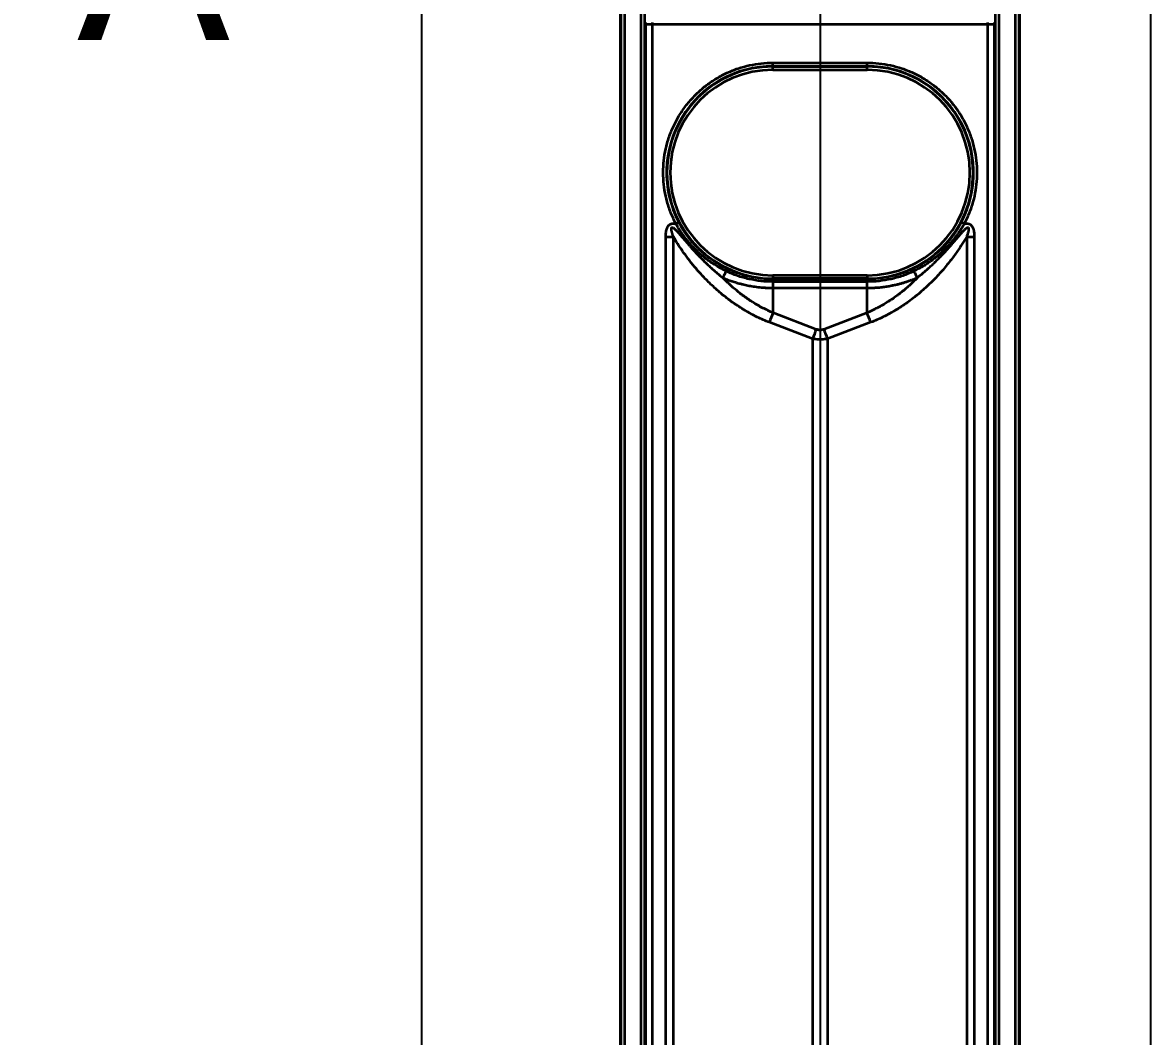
# Model space of a CAD drawing. Header units: millimetres. Extents: x 68 to 2000, y 100 to 2870.
# Drawn here: x 529.1 to 699.4, y 1823.3 to 1976.3 of the extents above; entities that cross this region are included whole.
import ezdxf

# ---------------------------------------------------------------- set-up
doc = ezdxf.new("R2010")
doc.units = ezdxf.units.MM
doc.header["$LTSCALE"] = 10
for name, color, linetype, lineweight in [('_Sichtbarkanten', 7, 'Continuous', 25), ('Bemaßung (ISO)', 7, 'Continuous', 25), ('Schnittlinie (ISO)', 7, 'Continuous', 35), ('Sichtbar schmal (ISO)', 7, 'Continuous', 35)]:
    doc.layers.add(name, color=color, linetype=linetype, lineweight=lineweight)
doc.styles.add('Bezeichnungstext (DIN)', font='verdana.ttf')
doc.styles.add('Notiztext (DIN)', font='verdana.ttf')
doc.dimstyles.new('Standard (DIN)', dxfattribs={"dimscale": 10, "dimtxt": 2.5, "dimasz": 2.5, "dimexe": 2, "dimexo": 4, "dimgap": 0.5, "dimtad": 1, "dimdec": 1, "dimrnd": 1e-08, "dimtxsty": 'Notiztext (DIN)', "dimcen": 0.09, "dimclrd": 256, "dimclre": 256, "dimclrt": 256, "dimadec": 0, "dimazin": 2, "dimtfac": 1, "dimtmove": 0, "dimatfit": 3, "dimfxl": 0, "dimtolj": 1, "dimtzin": 0, "dimlwd": -1, "dimlwe": -1, "dimarcsym": 0})

# ---------------------------------------------------------------- blocks, each defined once
blk = doc.blocks.new('2DTransSchnitt0')
at = {"layer": 'Schnittlinie (ISO)', "insert": (53.713, 197.367), "char_height": 2.5, "attachment_point": 7, "style": 'Bezeichnungstext (DIN)'}
blk.add_mtext('A', dxfattribs=at)
blk = doc.blocks.new('*D75')
at = {"layer": 'Bemaßung (ISO)', "transparency": 16777216}
for p, q in [((649.43, 1980.97), (649.43, 1440.02)), ((589.28, 1583.67), (589.28, 1440.02)), ((564.28, 1460.02), (539.28, 1460.02)), ((589.28, 1460.02), (614.28, 1460.02)), ((614.28, 1460.02), (624.43, 1460.02)), ((649.43, 1460.02), (624.43, 1460.02)), ((674.43, 1460.02), (699.43, 1460.02))]:
    blk.add_line(p, q, dxfattribs=at)
for points in [[(564.28, 1464.18), (564.28, 1455.85), (589.28, 1460.02)], [(674.43, 1464.18), (674.43, 1455.85), (649.43, 1460.02)]]:
    blk.add_solid(points, dxfattribs=at)
at = {"layer": 'Defpoints', "color": 0, "transparency": 16777216}
for p in [(649.43, 2020.97), (589.28, 1623.67), (649.43, 1460.02)]:
    blk.add_point(p, dxfattribs=at)
at = {"layer": 'Bemaßung (ISO)', "transparency": 16777216, "insert": (599.78, 1491.04), "char_height": 25, "attachment_point": 1, "style": 'Notiztext (DIN)'}
blk.add_mtext('\\A1;60', dxfattribs=at)
blk = doc.blocks.new('*D77')
at = {"layer": 'Bemaßung (ISO)', "transparency": 16777216}
for p, q in [((549.28, 2523.67), (289.28, 2523.67)), ((309.28, 2498.67), (309.28, 1648.67)), ((549.28, 1623.67), (289.28, 1623.67))]:
    blk.add_line(p, q, dxfattribs=at)
for points in [[(305.11, 2498.67), (313.45, 2498.67), (309.28, 2523.67)], [(305.11, 1648.67), (313.45, 1648.67), (309.28, 1623.67)]]:
    blk.add_solid(points, dxfattribs=at)
at = {"layer": 'Defpoints', "color": 0, "transparency": 16777216}
for p in [(589.28, 2523.67), (309.28, 1623.67), (589.28, 1623.67)]:
    blk.add_point(p, dxfattribs=at)
at = {"layer": 'Bemaßung (ISO)', "transparency": 16777216, "insert": (278.26, 2042.96), "char_height": 25, "attachment_point": 1, "rotation": 90, "style": 'Notiztext (DIN)'}
blk.add_mtext('\\A1;900', dxfattribs=at)
blk = doc.blocks.new('*D78')
at = {"layer": 'Bemaßung (ISO)', "transparency": 16777216}
for p, q in [((584.44, 2473.66), (477.2, 2473.66)), ((497.2, 1698.68), (497.2, 2448.66)), ((584.44, 1673.68), (477.2, 1673.68))]:
    blk.add_line(p, q, dxfattribs=at)
for points in [[(493.04, 2448.66), (501.37, 2448.66), (497.2, 2473.66)], [(493.04, 1698.68), (501.37, 1698.68), (497.2, 1673.68)]]:
    blk.add_solid(points, dxfattribs=at)
at = {"layer": 'Defpoints', "color": 0, "transparency": 16777216}
for p in [(497.2, 2473.66), (624.44, 2473.66), (624.44, 1673.68)]:
    blk.add_point(p, dxfattribs=at)
at = {"layer": 'Bemaßung (ISO)', "transparency": 16777216, "insert": (466.06, 2043.04), "char_height": 25, "attachment_point": 1, "rotation": 90, "style": 'Notiztext (DIN)'}
blk.add_mtext('\\A1;800', dxfattribs=at)

msp = doc.modelspace()

# ---------------------------------------------------------------- linework, layer by layer
at = {"layer": '_Sichtbarkanten'}
for p, q in [((589.28, 2523.67), (589.28, 1623.67)), ((699.28, 2523.67), (699.28, 1623.67)), ((619.28, 1676.67), (619.28, 2470.67)), ((679.58, 2470.67), (679.58, 1676.67))]:
    msp.add_line(p, q, dxfattribs=at)
at = {"layer": 'Sichtbar schmal (ISO)'}
for p, q in [((619.42, 1675.66), (619.42, 2471.68)), ((619.92, 2471.68), (619.92, 1675.66)), ((622.44, 1675.68), (622.44, 2471.66)), ((622.94, 2471.66), (622.94, 1675.68)), ((675.92, 1675.68), (675.92, 2471.66)), ((676.42, 2471.66), (676.42, 1675.68)), ((678.94, 1675.66), (678.94, 2471.68)), ((679.44, 2471.68), (679.44, 1675.66)), ((623.13, 1675.87), (623.15, 1976.05)), ((624.13, 1675.86), (624.15, 1976.05)), ((624.15, 1976.05), (624.15, 1976.31)), ((624.15, 1976.05), (674.71, 1976.05)), ((674.71, 1976.31), (674.71, 1976.05)), ((674.71, 1976.05), (674.73, 1675.86)), ((675.71, 1976.05), (675.73, 1675.87)), ((642.33, 1970.24), (656.53, 1970.24)), ((642.33, 1969.73), (642.33, 1970.24)), ((642.33, 1969.73), (656.53, 1969.73)), ((642.33, 1969.73), (642.33, 1969.68)), ((642.33, 1969.68), (656.53, 1969.68)), ((642.33, 1969.18), (642.33, 1969.68)), ((642.33, 1969.18), (656.53, 1969.18)), ((656.53, 1969.73), (656.53, 1970.24)), ((656.53, 1969.73), (656.53, 1969.68)), ((656.53, 1969.18), (656.53, 1969.68)), ((626.16, 1728.35), (626.16, 1943.99)), ((627.3, 1728.35), (627.3, 1943.99)), ((671.56, 1943.99), (671.56, 1728.35)), ((672.7, 1943.99), (672.7, 1728.35)), ((656.53, 1938.16), (642.33, 1938.16)), ((642.33, 1938.16), (642.33, 1937.66)), ((656.53, 1937.66), (642.33, 1937.66)), ((642.33, 1937.6), (642.33, 1937.66)), ((656.53, 1937.6), (642.33, 1937.6)), ((656.52, 1937.2), (642.34, 1937.2)), ((642.34, 1936.26), (642.34, 1937.2)), ((656.52, 1936.26), (656.52, 1937.2)), ((656.53, 1938.16), (656.53, 1937.66)), ((656.53, 1937.6), (656.53, 1937.66)), ((642.34, 1936.26), (656.52, 1936.26)), ((642.34, 1932.5), (642.34, 1936.26)), ((656.52, 1932.5), (656.52, 1936.26)), ((648.86, 1930.01), (642.34, 1932.5)), ((656.52, 1932.5), (650, 1930.01)), ((648.29, 1928.58), (641.77, 1931.07)), ((657.09, 1931.07), (650.57, 1928.58)), ((648.29, 1928.58), (648.29, 1743.77)), ((650.57, 1928.58), (650.57, 1743.77))]:
    msp.add_line(p, q, dxfattribs=at)
for centre, radius, start, end in [((642.33, 1953.67), 16.01, 90, 270), ((642.33, 1953.67), 15.51, 90, 270), ((656.53, 1953.67), 16.01, 270, 90), ((656.53, 1953.67), 15.51, 270, 90)]:
    msp.add_arc(centre, radius, start, end, dxfattribs=at)
for centre, major_axis, ratio, start_param, end_param in [((622.2, 1976.32), (0, 51.66), 0.018403, 4.707142, 4.712108), ((624.15, 1976.05), (-1, 0), 0.005236, 0.017454, 1.570801), ((674.71, 1976.05), (1, 0), 0.005236, 4.712384, 6.265732), ((676.66, 1976.32), (0, 51.65), 0.018399, 1.571077, 1.576044), ((642.33, 1953.67), (9.13, 13.22), 0.999999, 0.604455, 2.662176), ((656.53, 1953.67), (8.14, -13.85), 0.999999, 0.552354, 2.610076), ((627.69, 1945.92), (0.442, 0.234), 0.004624, 0.017453, 1.568342), ((671.17, 1945.92), (-0.442, 0.234), 0.004624, 4.714842, 6.265732), ((626.16, 1944.04), (-10, 0), 0.005236, 1.570796, 1.685163), ((672.7, 1944.04), (10, 0), 0.005236, 4.598023, 4.71239), ((636.28, 1940.68), (4.74, 8.81), 0.002481, 4.379438, 4.496654), ((635.24, 1938.69), (0.214, 0.452), 0.008853, 4.927959, 6.265731), ((663.62, 1938.69), (-0.214, 0.452), 0.008853, 0.017454, 1.355226), ((662.58, 1940.68), (-4.74, 8.81), 0.002481, 1.786532, 1.903744), ((642.33, 1937.1), (-0.005, 0.5), 0.011362, 4.911957, 6.265594), ((642.34, 1931.04), (1.79, 4.67), 0.108522, 1.294198, 1.606695), ((656.52, 1931.04), (-1.79, 4.67), 0.108522, 4.67649, 4.988987), ((648.86, 1928.55), (1.79, 4.67), 0.108522, 1.294198, 1.606695), ((650, 1928.55), (-1.79, 4.67), 0.108522, 4.67649, 4.988987)]:
    msp.add_ellipse(centre, major_axis=major_axis, ratio=ratio, start_param=start_param, end_param=end_param, dxfattribs=at)
for points, knots in [([(627.69, 1945.92), (627.41, 1946.45), (626.91, 1947.54), (626.33, 1949.24), (625.95, 1951), (625.75, 1952.78), (625.76, 1954.58), (625.95, 1956.37), (626.34, 1958.12), (626.92, 1959.83), (627.67, 1961.46), (628.6, 1963), (629.69, 1964.43), (630.93, 1965.73), (632.3, 1966.9), (633.79, 1967.9), (635.37, 1968.74), (637.05, 1969.41), (638.79, 1969.89), (640.56, 1970.17), (641.74, 1970.24), (642.33, 1970.24)], [0, 0, 0, 0, 0.0526316, 0.1052632, 0.1578947, 0.2105263, 0.2631579, 0.3157895, 0.3684211, 0.4210526, 0.4736842, 0.5263158, 0.5789474, 0.6315789, 0.6842105, 0.7368421, 0.7894737, 0.8421053, 0.8947368, 0.9473684, 1, 1, 1, 1]), ([(656.53, 1970.24), (657.12, 1970.24), (658.3, 1970.17), (660.07, 1969.89), (661.81, 1969.41), (663.49, 1968.74), (665.07, 1967.9), (666.56, 1966.9), (667.93, 1965.73), (669.17, 1964.43), (670.26, 1963), (671.19, 1961.46), (671.94, 1959.83), (672.52, 1958.12), (672.91, 1956.37), (673.1, 1954.58), (673.1, 1952.78), (672.91, 1951), (672.53, 1949.24), (671.95, 1947.54), (671.45, 1946.45), (671.17, 1945.92)], [0, 0, 0, 0, 0.0526316, 0.1052632, 0.1578947, 0.2105263, 0.2631579, 0.3157895, 0.3684211, 0.4210526, 0.4736842, 0.5263158, 0.5789474, 0.6315789, 0.6842105, 0.7368421, 0.7894737, 0.8421053, 0.8947368, 0.9473684, 1, 1, 1, 1]), ([(626.16, 1943.99), (626.16, 1944.07), (626.16, 1944.22), (626.17, 1944.42), (626.19, 1944.62), (626.22, 1944.8), (626.25, 1944.97), (626.29, 1945.12), (626.34, 1945.27), (626.4, 1945.4), (626.46, 1945.52), (626.53, 1945.62), (626.61, 1945.72), (626.69, 1945.79), (626.78, 1945.85), (626.87, 1945.9), (626.97, 1945.94), (627.09, 1945.97), (627.23, 1945.98), (627.37, 1945.98), (627.53, 1945.96), (627.63, 1945.93), (627.69, 1945.92)], [0, 0, 0, 0, 0.05, 0.1, 0.15, 0.2, 0.25, 0.3, 0.35, 0.4, 0.45, 0.5, 0.55, 0.6, 0.65, 0.7, 0.75, 0.8, 0.85, 0.9, 0.95, 0.9999999, 0.9999999, 0.9999999, 0.9999999]), ([(627.3, 1943.99), (627.27, 1944.06), (627.25, 1944.12), (627.23, 1944.19), (627.21, 1944.25), (627.19, 1944.31), (627.17, 1944.37), (627.16, 1944.42), (627.14, 1944.48), (627.13, 1944.53), (627.11, 1944.59), (627.1, 1944.64), (627.09, 1944.68), (627.07, 1944.73), (627.06, 1944.78), (627.05, 1944.82), (627.04, 1944.86), (627.04, 1944.91), (627.03, 1944.94), (627.03, 1944.97), (627.02, 1945), (627.02, 1945.03), (627.02, 1945.04), (627.02, 1945.05), (627.02, 1945.05), (627.01, 1945.09), (627.01, 1945.12), (627.01, 1945.15), (627.01, 1945.18), (627.01, 1945.21), (627.01, 1945.23), (627.01, 1945.26), (627.02, 1945.28), (627.02, 1945.3), (627.03, 1945.32), (627.03, 1945.33), (627.04, 1945.34), (627.05, 1945.36), (627.05, 1945.37), (627.06, 1945.38), (627.07, 1945.38), (627.08, 1945.39), (627.09, 1945.4), (627.11, 1945.4), (627.12, 1945.4), (627.14, 1945.4), (627.15, 1945.4), (627.17, 1945.4), (627.19, 1945.39), (627.21, 1945.38), (627.24, 1945.37), (627.26, 1945.36), (627.28, 1945.34), (627.31, 1945.33), (627.34, 1945.31), (627.36, 1945.29), (627.39, 1945.27), (627.42, 1945.25), (627.42, 1945.24), (627.42, 1945.24), (627.43, 1945.24), (627.46, 1945.21), (627.49, 1945.18), (627.53, 1945.15), (627.56, 1945.11), (627.6, 1945.08), (627.64, 1945.04), (627.67, 1945.01), (627.71, 1944.97), (627.75, 1944.92), (627.79, 1944.88), (627.83, 1944.84), (627.88, 1944.79), (627.92, 1944.74), (627.96, 1944.69), (628.01, 1944.64), (628.06, 1944.59), (628.11, 1944.53), (628.16, 1944.48), (628.21, 1944.42), (628.26, 1944.36), (628.32, 1944.29), (628.35, 1944.25), (628.39, 1944.2), (628.44, 1944.15), (628.45, 1944.13), (628.47, 1944.11), (628.49, 1944.09), (628.55, 1944.02), (628.61, 1943.95), (628.68, 1943.87), (628.74, 1943.79), (628.81, 1943.71), (628.88, 1943.63), (628.96, 1943.54), (629.03, 1943.45), (629.11, 1943.36), (629.19, 1943.27), (629.27, 1943.17), (629.36, 1943.07), (629.38, 1943.05), (629.39, 1943.04), (629.41, 1943.02), (629.48, 1942.93), (629.56, 1942.84), (629.64, 1942.75), (629.73, 1942.64), (629.84, 1942.53), (629.94, 1942.4), (630.05, 1942.28), (630.16, 1942.16), (630.28, 1942.03), (630.34, 1941.97), (630.4, 1941.9), (630.46, 1941.84), (630.52, 1941.77), (630.58, 1941.7), (630.65, 1941.63), (630.78, 1941.49), (630.91, 1941.34), (631.05, 1941.19), (631.2, 1941.04), (631.35, 1940.89), (631.5, 1940.73), (631.55, 1940.68), (631.6, 1940.63), (631.65, 1940.58), (631.77, 1940.46), (631.89, 1940.34), (632.01, 1940.22), (632.19, 1940.05), (632.37, 1939.87), (632.57, 1939.68), (632.73, 1939.54), (632.89, 1939.39), (633.05, 1939.24), (633.11, 1939.19), (633.16, 1939.14), (633.21, 1939.09), (633.44, 1938.89), (633.68, 1938.68), (633.93, 1938.47), (634.17, 1938.26), (634.43, 1938.05), (634.7, 1937.84), (634.72, 1937.82), (634.74, 1937.81), (634.76, 1937.79)], [0.0000002, 0.0000002, 0.0000002, 0.0000002, 0.0243902, 0.0243902, 0.0243902, 0.0487805, 0.0487805, 0.0487805, 0.0731707, 0.0731707, 0.0731707, 0.097561, 0.097561, 0.097561, 0.1219512, 0.1219512, 0.1219512, 0.1463415, 0.1463415, 0.1463415, 0.1642002, 0.1642002, 0.1642002, 0.1707317, 0.1707317, 0.1707317, 0.195122, 0.195122, 0.195122, 0.2195122, 0.2195122, 0.2195122, 0.2439024, 0.2439024, 0.2439024, 0.2682927, 0.2682927, 0.2682927, 0.2926829, 0.2926829, 0.2926829, 0.3170732, 0.3170732, 0.3170732, 0.3414634, 0.3414634, 0.3414634, 0.3658537, 0.3658537, 0.3658537, 0.3902439, 0.3902439, 0.3902439, 0.4146341, 0.4146341, 0.4146341, 0.4356417, 0.4356417, 0.4356417, 0.4390244, 0.4390244, 0.4390244, 0.4634146, 0.4634146, 0.4634146, 0.4878049, 0.4878049, 0.4878049, 0.5121951, 0.5121951, 0.5121951, 0.5365854, 0.5365854, 0.5365854, 0.5609756, 0.5609756, 0.5609756, 0.5853659, 0.5853659, 0.5853659, 0.6097561, 0.6097561, 0.6097561, 0.6270384, 0.6270384, 0.6270384, 0.6341463, 0.6341463, 0.6341463, 0.6585366, 0.6585366, 0.6585366, 0.6829268, 0.6829268, 0.6829268, 0.7073171, 0.7073171, 0.7073171, 0.7317073, 0.7317073, 0.7317073, 0.7358141, 0.7358141, 0.7358141, 0.7560976, 0.7560976, 0.7560976, 0.7804878, 0.7804878, 0.7804878, 0.804878, 0.804878, 0.804878, 0.8168316, 0.8168316, 0.8168316, 0.8292683, 0.8292683, 0.8292683, 0.8536585, 0.8536585, 0.8536585, 0.8780488, 0.8780488, 0.8780488, 0.8856161, 0.8856161, 0.8856161, 0.902439, 0.902439, 0.902439, 0.9268293, 0.9268293, 0.9268293, 0.9454682, 0.9454682, 0.9454682, 0.9512195, 0.9512195, 0.9512195, 0.9756098, 0.9756098, 0.9756098, 0.9984359, 0.9984359, 0.9984359, 0.9999998, 0.9999998, 0.9999998, 0.9999998]), ([(635.29, 1938.79), (635.26, 1938.8), (635.23, 1938.81), (635.21, 1938.83), (634.88, 1938.98), (634.58, 1939.14), (634.29, 1939.3), (634.24, 1939.33), (634.19, 1939.36), (634.14, 1939.39), (633.91, 1939.52), (633.7, 1939.65), (633.49, 1939.78), (633.38, 1939.85), (633.27, 1939.92), (633.16, 1939.99), (633.03, 1940.08), (632.91, 1940.17), (632.79, 1940.25), (632.63, 1940.37), (632.47, 1940.48), (632.32, 1940.59), (632.27, 1940.63), (632.22, 1940.67), (632.17, 1940.71), (631.98, 1940.86), (631.8, 1941.01), (631.63, 1941.15), (631.62, 1941.16), (631.61, 1941.16), (631.6, 1941.17), (631.44, 1941.31), (631.29, 1941.44), (631.15, 1941.57), (631.09, 1941.62), (631.04, 1941.67), (630.98, 1941.72), (630.89, 1941.81), (630.81, 1941.89), (630.72, 1941.97), (630.63, 1942.07), (630.54, 1942.16), (630.45, 1942.25), (630.41, 1942.28), (630.38, 1942.32), (630.34, 1942.36), (630.22, 1942.48), (630.11, 1942.6), (630, 1942.72), (629.99, 1942.73), (629.99, 1942.74), (629.98, 1942.74), (629.88, 1942.85), (629.78, 1942.96), (629.69, 1943.07), (629.65, 1943.11), (629.61, 1943.16), (629.57, 1943.21), (629.52, 1943.27), (629.47, 1943.33), (629.42, 1943.39), (629.35, 1943.48), (629.28, 1943.56), (629.22, 1943.65), (629.2, 1943.66), (629.19, 1943.68), (629.18, 1943.69), (629.11, 1943.79), (629.03, 1943.88), (628.96, 1943.97), (628.94, 1944), (628.92, 1944.03), (628.9, 1944.05), (628.86, 1944.12), (628.81, 1944.18), (628.77, 1944.24), (628.72, 1944.3), (628.67, 1944.37), (628.63, 1944.43), (628.62, 1944.45), (628.61, 1944.47), (628.59, 1944.48), (628.54, 1944.56), (628.49, 1944.64), (628.43, 1944.72), (628.42, 1944.74), (628.4, 1944.76), (628.39, 1944.79), (628.35, 1944.84), (628.32, 1944.89), (628.29, 1944.94), (628.25, 1945), (628.21, 1945.05), (628.17, 1945.11), (628.17, 1945.12), (628.16, 1945.13), (628.15, 1945.14), (628.11, 1945.21), (628.07, 1945.28), (628.03, 1945.35), (628.01, 1945.37), (628, 1945.39), (627.99, 1945.41), (627.96, 1945.46), (627.93, 1945.51), (627.9, 1945.55), (627.88, 1945.59), (627.85, 1945.64), (627.83, 1945.68), (627.81, 1945.71), (627.79, 1945.73), (627.78, 1945.76), (627.75, 1945.82), (627.72, 1945.87), (627.69, 1945.92)], [0, 0, 0, 0, 0.004276, 0.004276, 0.004276, 0.053726, 0.053726, 0.053726, 0.0625, 0.0625, 0.0625, 0.102903, 0.102903, 0.102903, 0.125, 0.125, 0.125, 0.151758, 0.151758, 0.151758, 0.1875, 0.1875, 0.1875, 0.200059, 0.200059, 0.200059, 0.247803, 0.247803, 0.247803, 0.25, 0.25, 0.25, 0.295013, 0.295013, 0.295013, 0.3125, 0.3125, 0.3125, 0.34185, 0.34185, 0.34185, 0.375, 0.375, 0.375, 0.388506, 0.388506, 0.388506, 0.434882, 0.434882, 0.434882, 0.4375, 0.4375, 0.4375, 0.480621, 0.480621, 0.480621, 0.5, 0.5, 0.5, 0.525458, 0.525458, 0.525458, 0.5625, 0.5625, 0.5625, 0.569334, 0.569334, 0.569334, 0.612298, 0.612298, 0.612298, 0.625, 0.625, 0.625, 0.654475, 0.654475, 0.654475, 0.6875, 0.6875, 0.6875, 0.696015, 0.696015, 0.696015, 0.737088, 0.737088, 0.737088, 0.75, 0.75, 0.75, 0.778003, 0.778003, 0.778003, 0.8125, 0.8125, 0.8125, 0.819295, 0.819295, 0.819295, 0.861856, 0.861856, 0.861856, 0.875, 0.875, 0.875, 0.907293, 0.907293, 0.907293, 0.9375, 0.9375, 0.9375, 0.958242, 0.958242, 0.958242, 1, 1, 1, 1]), ([(635.45, 1939.14), (635.08, 1939.32), (634.74, 1939.5), (634.42, 1939.68), (634.39, 1939.7), (634.36, 1939.71), (634.34, 1939.73), (634.05, 1939.89), (633.78, 1940.06), (633.53, 1940.22), (633.48, 1940.26), (633.43, 1940.29), (633.38, 1940.32), (633.16, 1940.47), (632.95, 1940.62), (632.75, 1940.76), (632.69, 1940.81), (632.63, 1940.85), (632.57, 1940.9), (632.4, 1941.03), (632.24, 1941.16), (632.08, 1941.29), (632.01, 1941.35), (631.94, 1941.41), (631.87, 1941.46), (631.74, 1941.58), (631.62, 1941.69), (631.5, 1941.8), (631.42, 1941.87), (631.35, 1941.94), (631.28, 1942.01), (631.17, 1942.1), (631.08, 1942.2), (630.98, 1942.29), (630.91, 1942.37), (630.83, 1942.44), (630.76, 1942.52), (630.68, 1942.6), (630.61, 1942.68), (630.54, 1942.75), (630.46, 1942.84), (630.38, 1942.92), (630.31, 1943.01), (630.25, 1943.07), (630.2, 1943.13), (630.14, 1943.19), (630.07, 1943.29), (629.99, 1943.38), (629.92, 1943.46), (629.88, 1943.51), (629.84, 1943.56), (629.8, 1943.61), (629.72, 1943.71), (629.65, 1943.8), (629.58, 1943.89), (629.55, 1943.93), (629.52, 1943.97), (629.49, 1944), (629.42, 1944.1), (629.35, 1944.2), (629.28, 1944.3), (629.26, 1944.32), (629.24, 1944.35), (629.23, 1944.37), (629.15, 1944.47), (629.08, 1944.57), (629.02, 1944.67), (629.01, 1944.69), (629, 1944.7), (628.99, 1944.72), (628.92, 1944.82), (628.85, 1944.92), (628.79, 1945.02), (628.79, 1945.03), (628.78, 1945.03), (628.78, 1945.04), (628.71, 1945.14), (628.65, 1945.24), (628.59, 1945.34), (628.53, 1945.43), (628.48, 1945.53), (628.43, 1945.62), (628.42, 1945.63), (628.42, 1945.63), (628.41, 1945.64), (628.36, 1945.73), (628.31, 1945.81), (628.27, 1945.89), (628.27, 1945.9), (628.26, 1945.9), (628.26, 1945.91), (628.21, 1945.99), (628.17, 1946.07), (628.13, 1946.15)], [0, 0, 0, 0, 0.057565, 0.057565, 0.057565, 0.0625, 0.0625, 0.0625, 0.1151, 0.1151, 0.1151, 0.125, 0.125, 0.125, 0.172778, 0.172778, 0.172778, 0.1875, 0.1875, 0.1875, 0.230568, 0.230568, 0.230568, 0.25, 0.25, 0.25, 0.288462, 0.288462, 0.288462, 0.3125, 0.3125, 0.3125, 0.346447, 0.346447, 0.346447, 0.375, 0.375, 0.375, 0.404515, 0.404515, 0.404515, 0.4375, 0.4375, 0.4375, 0.462655, 0.462655, 0.462655, 0.5, 0.5, 0.5, 0.520857, 0.520857, 0.520857, 0.5625, 0.5625, 0.5625, 0.579112, 0.579112, 0.579112, 0.625, 0.625, 0.625, 0.637378, 0.637378, 0.637378, 0.6875, 0.6875, 0.6875, 0.695572, 0.695572, 0.695572, 0.75, 0.75, 0.75, 0.753763, 0.753763, 0.753763, 0.811375, 0.811375, 0.811375, 0.870743, 0.870743, 0.870743, 0.875, 0.875, 0.875, 0.934194, 0.934194, 0.934194, 0.9375, 0.9375, 0.9375, 1, 1, 1, 1]), ([(670.73, 1946.15), (670.69, 1946.07), (670.64, 1945.99), (670.6, 1945.91), (670.59, 1945.9), (670.59, 1945.9), (670.59, 1945.89), (670.54, 1945.81), (670.49, 1945.72), (670.44, 1945.64), (670.44, 1945.62), (670.43, 1945.61), (670.42, 1945.6), (670.37, 1945.52), (670.32, 1945.43), (670.27, 1945.34), (670.26, 1945.32), (670.24, 1945.3), (670.23, 1945.28), (670.18, 1945.19), (670.12, 1945.11), (670.07, 1945.02), (670.05, 1944.99), (670.03, 1944.96), (670.01, 1944.93), (669.96, 1944.84), (669.9, 1944.76), (669.84, 1944.67), (669.81, 1944.63), (669.79, 1944.59), (669.76, 1944.55), (669.7, 1944.47), (669.64, 1944.38), (669.58, 1944.29), (669.54, 1944.24), (669.5, 1944.19), (669.47, 1944.14), (669.41, 1944.06), (669.35, 1943.98), (669.28, 1943.89), (669.23, 1943.83), (669.18, 1943.77), (669.13, 1943.7), (669.07, 1943.62), (669.01, 1943.54), (668.94, 1943.47), (668.88, 1943.39), (668.81, 1943.31), (668.74, 1943.23), (668.68, 1943.16), (668.62, 1943.08), (668.55, 1943.01), (668.47, 1942.91), (668.38, 1942.82), (668.29, 1942.72), (668.23, 1942.66), (668.17, 1942.59), (668.1, 1942.52), (668, 1942.41), (667.89, 1942.3), (667.77, 1942.18), (667.71, 1942.13), (667.65, 1942.07), (667.59, 1942.01), (667.45, 1941.88), (667.31, 1941.75), (667.15, 1941.61), (667.1, 1941.56), (667.04, 1941.52), (666.99, 1941.47), (666.81, 1941.32), (666.63, 1941.17), (666.43, 1941.01), (666.38, 1940.98), (666.34, 1940.94), (666.29, 1940.9), (666.07, 1940.73), (665.83, 1940.56), (665.58, 1940.39), (665.54, 1940.37), (665.51, 1940.34), (665.48, 1940.32), (665.2, 1940.13), (664.9, 1939.95), (664.58, 1939.76), (664.56, 1939.75), (664.54, 1939.74), (664.52, 1939.73), (664.18, 1939.53), (663.81, 1939.33), (663.4, 1939.14)], [0, 0, 0, 0, 0.0625, 0.0625, 0.0625, 0.066189, 0.066189, 0.066189, 0.125, 0.125, 0.125, 0.133162, 0.133162, 0.133162, 0.1875, 0.1875, 0.1875, 0.199949, 0.199949, 0.199949, 0.25, 0.25, 0.25, 0.266575, 0.266575, 0.266575, 0.3125, 0.3125, 0.3125, 0.333123, 0.333123, 0.333123, 0.375, 0.375, 0.375, 0.39966, 0.39966, 0.39966, 0.4375, 0.4375, 0.4375, 0.466253, 0.466253, 0.466253, 0.5, 0.5, 0.5, 0.532921, 0.532921, 0.532921, 0.5625, 0.5625, 0.5625, 0.599677, 0.599677, 0.599677, 0.625, 0.625, 0.625, 0.666537, 0.666537, 0.666537, 0.6875, 0.6875, 0.6875, 0.733514, 0.733514, 0.733514, 0.75, 0.75, 0.75, 0.800635, 0.800635, 0.800635, 0.8125, 0.8125, 0.8125, 0.867708, 0.867708, 0.867708, 0.875, 0.875, 0.875, 0.934336, 0.934336, 0.934336, 0.9375, 0.9375, 0.9375, 1, 1, 1, 1]), ([(671.17, 1945.92), (671.14, 1945.87), (671.11, 1945.81), (671.08, 1945.76), (671.06, 1945.73), (671.05, 1945.7), (671.03, 1945.68), (671.01, 1945.64), (670.99, 1945.61), (670.97, 1945.57), (670.94, 1945.52), (670.9, 1945.46), (670.87, 1945.41), (670.87, 1945.4), (670.86, 1945.4), (670.86, 1945.39), (670.83, 1945.34), (670.79, 1945.28), (670.75, 1945.21), (670.73, 1945.18), (670.71, 1945.14), (670.68, 1945.11), (670.67, 1945.08), (670.65, 1945.06), (670.63, 1945.03), (670.59, 1944.97), (670.55, 1944.9), (670.51, 1944.84), (670.49, 1944.82), (670.48, 1944.8), (670.47, 1944.78), (670.44, 1944.74), (670.41, 1944.69), (670.37, 1944.64), (670.33, 1944.57), (670.28, 1944.5), (670.23, 1944.43), (670.18, 1944.36), (670.12, 1944.28), (670.06, 1944.2), (670.03, 1944.15), (669.99, 1944.1), (669.95, 1944.05), (669.93, 1944.02), (669.91, 1943.99), (669.89, 1943.96), (669.82, 1943.88), (669.76, 1943.79), (669.69, 1943.7), (669.67, 1943.68), (669.66, 1943.67), (669.64, 1943.65), (669.59, 1943.57), (669.53, 1943.5), (669.47, 1943.43), (669.41, 1943.36), (669.35, 1943.28), (669.29, 1943.21), (669.27, 1943.18), (669.24, 1943.16), (669.22, 1943.13), (669.13, 1943.03), (669.04, 1942.92), (668.94, 1942.81), (668.92, 1942.79), (668.9, 1942.77), (668.88, 1942.74), (668.8, 1942.65), (668.71, 1942.56), (668.63, 1942.47), (668.56, 1942.4), (668.49, 1942.32), (668.41, 1942.25), (668.37, 1942.2), (668.32, 1942.15), (668.27, 1942.1), (668.14, 1941.98), (668.01, 1941.85), (667.88, 1941.73), (667.87, 1941.72), (667.86, 1941.71), (667.85, 1941.7), (667.7, 1941.56), (667.54, 1941.41), (667.37, 1941.27), (667.33, 1941.23), (667.29, 1941.2), (667.26, 1941.17), (667.12, 1941.05), (666.97, 1940.93), (666.81, 1940.81), (666.72, 1940.74), (666.63, 1940.67), (666.54, 1940.59), (666.43, 1940.51), (666.32, 1940.43), (666.21, 1940.35), (666.05, 1940.24), (665.88, 1940.12), (665.7, 1940), (665.66, 1939.97), (665.62, 1939.95), (665.58, 1939.92), (665.38, 1939.78), (665.16, 1939.65), (664.93, 1939.51), (664.86, 1939.47), (664.79, 1939.43), (664.72, 1939.39), (664.56, 1939.3), (664.4, 1939.21), (664.24, 1939.12), (664.02, 1939.01), (663.8, 1938.9), (663.57, 1938.79)], [0, 0, 0, 0, 0.0416341, 0.0416341, 0.0416341, 0.0625, 0.0625, 0.0625, 0.0866207, 0.0866207, 0.0866207, 0.125, 0.125, 0.125, 0.1276593, 0.1276593, 0.1276593, 0.1662083, 0.1662083, 0.1662083, 0.1875, 0.1875, 0.1875, 0.2033565, 0.2033565, 0.2033565, 0.2399222, 0.2399222, 0.2399222, 0.25, 0.25, 0.25, 0.2764862, 0.2764862, 0.2764862, 0.3125, 0.3125, 0.3125, 0.3510776, 0.3510776, 0.3510776, 0.375, 0.375, 0.375, 0.3895387, 0.3895387, 0.3895387, 0.4289244, 0.4289244, 0.4289244, 0.4375, 0.4375, 0.4375, 0.4693245, 0.4693245, 0.4693245, 0.5, 0.5, 0.5, 0.5108569, 0.5108569, 0.5108569, 0.553618, 0.553618, 0.553618, 0.5625, 0.5625, 0.5625, 0.597656, 0.597656, 0.597656, 0.625, 0.625, 0.625, 0.6431249, 0.6431249, 0.6431249, 0.6875, 0.6875, 0.6875, 0.6904332, 0.6904332, 0.6904332, 0.7396953, 0.7396953, 0.7396953, 0.75, 0.75, 0.75, 0.7896329, 0.7896329, 0.7896329, 0.8125, 0.8125, 0.8125, 0.837854, 0.837854, 0.837854, 0.875, 0.875, 0.875, 0.8829222, 0.8829222, 0.8829222, 0.9250289, 0.9250289, 0.9250289, 0.9375, 0.9375, 0.9375, 0.9648926, 0.9648926, 0.9648926, 0.9999999, 0.9999999, 0.9999999, 0.9999999]), ([(664.1, 1937.79), (664.31, 1937.96), (664.51, 1938.12), (664.71, 1938.29), (664.73, 1938.3), (664.75, 1938.32), (664.77, 1938.33), (664.96, 1938.5), (665.15, 1938.66), (665.34, 1938.82), (665.35, 1938.84), (665.37, 1938.85), (665.39, 1938.87), (665.57, 1939.03), (665.75, 1939.19), (665.93, 1939.35), (665.95, 1939.37), (665.97, 1939.38), (665.98, 1939.4), (666.16, 1939.56), (666.34, 1939.73), (666.51, 1939.89), (666.52, 1939.91), (666.54, 1939.92), (666.55, 1939.94), (666.73, 1940.1), (666.9, 1940.27), (667.06, 1940.43), (667.08, 1940.45), (667.09, 1940.46), (667.1, 1940.47), (667.27, 1940.64), (667.43, 1940.8), (667.58, 1940.95), (667.59, 1940.97), (667.6, 1940.98), (667.61, 1940.99), (667.76, 1941.15), (667.9, 1941.29), (668.03, 1941.43), (668.04, 1941.45), (668.05, 1941.46), (668.06, 1941.47), (668.19, 1941.61), (668.32, 1941.74), (668.43, 1941.86), (668.44, 1941.87), (668.45, 1941.88), (668.46, 1941.89), (668.57, 1942.02), (668.68, 1942.14), (668.78, 1942.25), (668.79, 1942.26), (668.79, 1942.27), (668.8, 1942.28), (668.9, 1942.39), (669, 1942.5), (669.09, 1942.6), (669.1, 1942.61), (669.1, 1942.62), (669.11, 1942.62), (669.2, 1942.73), (669.29, 1942.82), (669.37, 1942.92), (669.37, 1942.93), (669.38, 1942.93), (669.38, 1942.94), (669.47, 1943.03), (669.54, 1943.12), (669.62, 1943.21), (669.62, 1943.21), (669.63, 1943.22), (669.63, 1943.23), (669.71, 1943.31), (669.78, 1943.39), (669.84, 1943.47), (669.85, 1943.48), (669.85, 1943.48), (669.86, 1943.49), (669.92, 1943.57), (669.99, 1943.64), (670.05, 1943.71), (670.05, 1943.72), (670.06, 1943.72), (670.06, 1943.73), (670.12, 1943.8), (670.18, 1943.87), (670.23, 1943.93), (670.24, 1943.94), (670.24, 1943.94), (670.24, 1943.94), (670.3, 1944.01), (670.35, 1944.07), (670.41, 1944.13), (670.41, 1944.14), (670.41, 1944.14), (670.41, 1944.14), (670.47, 1944.2), (670.51, 1944.26), (670.56, 1944.31), (670.56, 1944.32), (670.57, 1944.32), (670.57, 1944.32), (670.62, 1944.38), (670.66, 1944.43), (670.7, 1944.48), (670.71, 1944.48), (670.71, 1944.48), (670.71, 1944.49), (670.76, 1944.54), (670.8, 1944.58), (670.84, 1944.63), (670.88, 1944.68), (670.92, 1944.72), (670.96, 1944.77), (671, 1944.81), (671.04, 1944.85), (671.08, 1944.89), (671.11, 1944.93), (671.15, 1944.97), (671.18, 1945), (671.22, 1945.04), (671.25, 1945.07), (671.28, 1945.1), (671.32, 1945.13), (671.35, 1945.16), (671.38, 1945.19), (671.41, 1945.22), (671.44, 1945.24), (671.46, 1945.26), (671.49, 1945.28), (671.52, 1945.3), (671.54, 1945.32), (671.56, 1945.34), (671.59, 1945.35), (671.61, 1945.36), (671.63, 1945.37), (671.65, 1945.38), (671.67, 1945.39), (671.69, 1945.39), (671.7, 1945.4), (671.72, 1945.4), (671.73, 1945.4), (671.75, 1945.4), (671.76, 1945.4), (671.77, 1945.39), (671.78, 1945.39), (671.79, 1945.38), (671.8, 1945.37), (671.81, 1945.36), (671.82, 1945.35), (671.83, 1945.34), (671.83, 1945.32), (671.84, 1945.3), (671.84, 1945.28), (671.85, 1945.26), (671.85, 1945.23), (671.85, 1945.2), (671.85, 1945.17), (671.85, 1945.14), (671.85, 1945.11), (671.85, 1945.07), (671.84, 1945.03), (671.84, 1944.99), (671.83, 1944.95), (671.82, 1944.9), (671.81, 1944.86), (671.8, 1944.81), (671.79, 1944.76), (671.78, 1944.71), (671.77, 1944.65), (671.75, 1944.6), (671.74, 1944.54), (671.72, 1944.48), (671.7, 1944.41), (671.68, 1944.35), (671.66, 1944.28), (671.64, 1944.21), (671.61, 1944.14), (671.59, 1944.07), (671.56, 1943.99)], [0, 0, 0, 0, 0.021727, 0.021727, 0.021727, 0.02381, 0.02381, 0.02381, 0.045583, 0.045583, 0.045583, 0.047619, 0.047619, 0.047619, 0.069445, 0.069445, 0.069445, 0.071429, 0.071429, 0.071429, 0.093311, 0.093311, 0.093311, 0.095238, 0.095238, 0.095238, 0.11718, 0.11718, 0.11718, 0.119048, 0.119048, 0.119048, 0.141038, 0.141038, 0.141038, 0.142857, 0.142857, 0.142857, 0.164889, 0.164889, 0.164889, 0.166667, 0.166667, 0.166667, 0.188744, 0.188744, 0.188744, 0.190476, 0.190476, 0.190476, 0.212605, 0.212605, 0.212605, 0.214286, 0.214286, 0.214286, 0.236468, 0.236468, 0.236468, 0.238095, 0.238095, 0.238095, 0.260328, 0.260328, 0.260328, 0.261905, 0.261905, 0.261905, 0.284189, 0.284189, 0.284189, 0.285714, 0.285714, 0.285714, 0.308049, 0.308049, 0.308049, 0.309524, 0.309524, 0.309524, 0.33191, 0.33191, 0.33191, 0.333333, 0.333333, 0.333333, 0.35577, 0.35577, 0.35577, 0.357143, 0.357143, 0.357143, 0.379631, 0.379631, 0.379631, 0.380952, 0.380952, 0.380952, 0.403491, 0.403491, 0.403491, 0.404762, 0.404762, 0.404762, 0.427351, 0.427351, 0.427351, 0.428571, 0.428571, 0.428571, 0.451211, 0.451211, 0.451211, 0.475072, 0.475072, 0.475072, 0.498933, 0.498933, 0.498933, 0.522794, 0.522794, 0.522794, 0.546654, 0.546654, 0.546654, 0.570514, 0.570514, 0.570514, 0.594375, 0.594375, 0.594375, 0.618235, 0.618235, 0.618235, 0.642095, 0.642095, 0.642095, 0.665952, 0.665952, 0.665952, 0.68981, 0.68981, 0.68981, 0.713671, 0.713671, 0.713671, 0.737529, 0.737529, 0.737529, 0.761394, 0.761394, 0.761394, 0.785259, 0.785259, 0.785259, 0.809119, 0.809119, 0.809119, 0.832978, 0.832978, 0.832978, 0.856838, 0.856838, 0.856838, 0.880698, 0.880698, 0.880698, 0.904559, 0.904559, 0.904559, 0.928419, 0.928419, 0.928419, 0.952279, 0.952279, 0.952279, 0.97614, 0.97614, 0.97614, 1, 1, 1, 1]), ([(671.17, 1945.92), (671.22, 1945.93), (671.32, 1945.95), (671.46, 1945.97), (671.59, 1945.98), (671.72, 1945.97), (671.83, 1945.95), (671.94, 1945.92), (672.03, 1945.88), (672.12, 1945.82), (672.21, 1945.75), (672.3, 1945.66), (672.38, 1945.54), (672.46, 1945.41), (672.52, 1945.26), (672.58, 1945.09), (672.62, 1944.91), (672.66, 1944.71), (672.68, 1944.49), (672.7, 1944.25), (672.7, 1944.08), (672.7, 1943.99)], [0, 0, 0, 0, 0.0526316, 0.1052632, 0.1578947, 0.2105263, 0.2631579, 0.3157895, 0.3684211, 0.4210526, 0.4736842, 0.5263158, 0.5789474, 0.6315789, 0.6842105, 0.7368421, 0.7894737, 0.8421053, 0.8947368, 0.9473684, 0.9999999, 0.9999999, 0.9999999, 0.9999999]), ([(671.56, 1943.99), (671.33, 1943.6), (671.07, 1943.18), (670.79, 1942.75), (670.51, 1942.32), (670.21, 1941.88), (669.88, 1941.41), (669.55, 1940.95), (669.18, 1940.46), (668.78, 1939.96), (668.38, 1939.46), (667.94, 1938.94), (667.47, 1938.42), (667, 1937.9), (666.49, 1937.37), (665.96, 1936.86), (665.43, 1936.35), (664.88, 1935.86), (664.32, 1935.39), (663.76, 1934.92), (663.19, 1934.48), (662.6, 1934.07), (662.01, 1933.65), (661.41, 1933.25), (660.8, 1932.88), (660.19, 1932.52), (659.56, 1932.18), (658.95, 1931.88), (658.33, 1931.57), (657.71, 1931.3), (657.09, 1931.07)], [0, 0, 0, 0, 0.1, 0.1, 0.1, 0.2, 0.2, 0.2, 0.3, 0.3, 0.3, 0.4, 0.4, 0.4, 0.5, 0.5, 0.5, 0.6, 0.6, 0.6, 0.7, 0.7, 0.7, 0.8, 0.8, 0.8, 0.9, 0.9, 0.9, 1, 1, 1, 1]), ([(642.34, 1937.2), (641.73, 1937.2), (641.13, 1937.23), (640.52, 1937.3), (639.92, 1937.36), (639.32, 1937.47), (638.72, 1937.6), (638.72, 1937.6), (638.72, 1937.6), (638.71, 1937.6), (638.12, 1937.74), (637.54, 1937.9), (636.97, 1938.1), (636.97, 1938.1), (636.96, 1938.1), (636.96, 1938.1), (636.39, 1938.3), (635.83, 1938.53), (635.29, 1938.79)], [0, 0, 0, 0, 0.25, 0.25, 0.25, 0.5, 0.5, 0.5, 0.5014366, 0.5014366, 0.5014366, 0.75, 0.75, 0.75, 0.7518169, 0.7518169, 0.7518169, 0.9999993, 0.9999993, 0.9999993, 0.9999993]), ([(642.33, 1937.6), (641.74, 1937.6), (641.15, 1937.63), (640.56, 1937.7), (639.97, 1937.76), (639.38, 1937.86), (638.8, 1937.99), (638.23, 1938.12), (637.66, 1938.28), (637.1, 1938.47), (637.09, 1938.48), (637.09, 1938.48), (637.09, 1938.48), (636.53, 1938.67), (635.99, 1938.89), (635.45, 1939.14)], [0, 0, 0, 0, 0.2497917, 0.2497917, 0.2497917, 0.5, 0.5, 0.5, 0.75, 0.75, 0.75, 0.7514882, 0.7514882, 0.7514882, 1, 1, 1, 1]), ([(663.57, 1938.79), (663.02, 1938.53), (662.47, 1938.3), (661.9, 1938.1), (661.32, 1937.9), (660.73, 1937.73), (660.14, 1937.6), (659.54, 1937.47), (658.94, 1937.37), (658.34, 1937.3), (657.73, 1937.23), (657.13, 1937.2), (656.52, 1937.2)], [0, 0, 0, 0, 0.248741, 0.248741, 0.248741, 0.499365, 0.499365, 0.499365, 0.749894, 0.749894, 0.749894, 1, 1, 1, 1]), ([(663.4, 1939.14), (662.87, 1938.89), (662.33, 1938.67), (661.77, 1938.48), (661.21, 1938.28), (660.63, 1938.12), (660.05, 1937.99), (659.48, 1937.86), (658.89, 1937.76), (658.3, 1937.7), (657.71, 1937.63), (657.12, 1937.6), (656.53, 1937.6)], [0, 0, 0, 0, 0.24907, 0.24907, 0.24907, 0.5, 0.5, 0.5, 0.75, 0.75, 0.75, 1, 1, 1, 1]), ([(634.76, 1937.79), (634.99, 1937.7), (635.22, 1937.61), (635.45, 1937.52), (635.68, 1937.43), (635.91, 1937.35), (636.14, 1937.28), (636.14, 1937.28), (636.15, 1937.27), (636.15, 1937.27), (636.38, 1937.2), (636.6, 1937.13), (636.83, 1937.06), (636.84, 1937.06), (636.85, 1937.05), (636.86, 1937.05), (637.09, 1936.98), (637.31, 1936.92), (637.55, 1936.86), (637.56, 1936.86), (637.57, 1936.86), (637.58, 1936.85), (637.81, 1936.79), (638.06, 1936.74), (638.31, 1936.68), (638.32, 1936.68), (638.33, 1936.68), (638.33, 1936.68), (638.59, 1936.62), (638.87, 1936.57), (639.16, 1936.52), (639.44, 1936.47), (639.75, 1936.43), (640.08, 1936.39), (640.09, 1936.39), (640.1, 1936.39), (640.11, 1936.39), (640.43, 1936.35), (640.76, 1936.32), (641.13, 1936.3), (641.14, 1936.29), (641.15, 1936.29), (641.17, 1936.29), (641.53, 1936.27), (641.92, 1936.26), (642.34, 1936.26)], [0, 0, 0, 0, 0.111111, 0.111111, 0.111111, 0.220269, 0.220269, 0.220269, 0.222222, 0.222222, 0.222222, 0.329038, 0.329038, 0.329038, 0.333333, 0.333333, 0.333333, 0.439832, 0.439832, 0.439832, 0.444444, 0.444444, 0.444444, 0.552663, 0.552663, 0.552663, 0.555556, 0.555556, 0.555556, 0.666667, 0.666667, 0.666667, 0.777778, 0.777778, 0.777778, 0.781046, 0.781046, 0.781046, 0.888889, 0.888889, 0.888889, 0.892458, 0.892458, 0.892458, 1, 1, 1, 1]), ([(642.34, 1932.5), (641.83, 1932.72), (641.32, 1932.96), (640.8, 1933.23), (640.79, 1933.23), (640.79, 1933.23), (640.78, 1933.23), (640.29, 1933.49), (639.78, 1933.78), (639.28, 1934.1), (639.25, 1934.12), (639.23, 1934.13), (639.2, 1934.15), (638.73, 1934.45), (638.25, 1934.78), (637.79, 1935.12), (637.73, 1935.17), (637.67, 1935.21), (637.61, 1935.26), (637.18, 1935.59), (636.75, 1935.94), (636.34, 1936.29), (636.26, 1936.36), (636.18, 1936.43), (636.11, 1936.5), (635.7, 1936.86), (635.31, 1937.23), (634.95, 1937.6), (634.88, 1937.66), (634.82, 1937.73), (634.76, 1937.79)], [0, 0, 0, 0, 0.198071, 0.198071, 0.198071, 0.2, 0.2, 0.2, 0.389576, 0.389576, 0.389576, 0.4, 0.4, 0.4, 0.577216, 0.577216, 0.577216, 0.6, 0.6, 0.6, 0.767574, 0.767574, 0.767574, 0.8, 0.8, 0.8, 0.970345, 0.970345, 0.970345, 1, 1, 1, 1]), ([(656.52, 1936.26), (656.91, 1936.26), (657.28, 1936.27), (657.63, 1936.29), (657.67, 1936.29), (657.7, 1936.29), (657.73, 1936.3), (658.05, 1936.32), (658.34, 1936.34), (658.62, 1936.37), (658.68, 1936.38), (658.73, 1936.38), (658.78, 1936.39), (659.03, 1936.42), (659.28, 1936.45), (659.51, 1936.49), (659.57, 1936.5), (659.64, 1936.51), (659.7, 1936.52), (659.91, 1936.56), (660.11, 1936.59), (660.31, 1936.63), (660.38, 1936.65), (660.45, 1936.66), (660.53, 1936.68), (660.71, 1936.72), (660.88, 1936.76), (661.05, 1936.8), (661.13, 1936.82), (661.21, 1936.84), (661.28, 1936.85), (661.44, 1936.9), (661.61, 1936.94), (661.76, 1936.98), (661.84, 1937.01), (661.92, 1937.03), (662, 1937.05), (662.16, 1937.1), (662.32, 1937.15), (662.48, 1937.2), (662.56, 1937.22), (662.63, 1937.25), (662.71, 1937.27), (662.89, 1937.33), (663.07, 1937.4), (663.25, 1937.46), (663.3, 1937.48), (663.36, 1937.5), (663.41, 1937.52), (663.64, 1937.61), (663.87, 1937.7), (664.1, 1937.79)], [0, 0, 0, 0, 0.1017218, 0.1017218, 0.1017218, 0.1111111, 0.1111111, 0.1111111, 0.2046711, 0.2046711, 0.2046711, 0.2222222, 0.2222222, 0.2222222, 0.308684, 0.308684, 0.308684, 0.3333333, 0.3333333, 0.3333333, 0.4139675, 0.4139675, 0.4139675, 0.4444444, 0.4444444, 0.4444444, 0.521176, 0.521176, 0.521176, 0.5555556, 0.5555556, 0.5555556, 0.6300864, 0.6300864, 0.6300864, 0.6666667, 0.6666667, 0.6666667, 0.7425849, 0.7425849, 0.7425849, 0.7777778, 0.7777778, 0.7777778, 0.8638146, 0.8638146, 0.8638146, 0.8888889, 0.8888889, 0.8888889, 0.9999999, 0.9999999, 0.9999999, 0.9999999]), ([(664.1, 1937.79), (664.04, 1937.73), (663.98, 1937.66), (663.91, 1937.6), (663.52, 1937.21), (663.12, 1936.83), (662.71, 1936.46), (662.65, 1936.41), (662.58, 1936.35), (662.52, 1936.29), (662.1, 1935.93), (661.68, 1935.58), (661.24, 1935.25), (661.19, 1935.21), (661.13, 1935.17), (661.07, 1935.12), (660.62, 1934.79), (660.16, 1934.47), (659.7, 1934.18), (659.66, 1934.15), (659.62, 1934.13), (659.58, 1934.1), (659.09, 1933.79), (658.6, 1933.51), (658.11, 1933.25), (658.09, 1933.24), (658.08, 1933.24), (658.06, 1933.23), (657.55, 1932.96), (657.04, 1932.72), (656.53, 1932.51), (656.53, 1932.51), (656.52, 1932.51), (656.52, 1932.5)], [0.0000001, 0.0000001, 0.0000001, 0.0000001, 0.0281762, 0.0281762, 0.0281762, 0.2, 0.2, 0.2, 0.2273064, 0.2273064, 0.2273064, 0.4, 0.4, 0.4, 0.4232007, 0.4232007, 0.4232007, 0.6, 0.6, 0.6, 0.6155207, 0.6155207, 0.6155207, 0.8, 0.8, 0.8, 0.8064143, 0.8064143, 0.8064143, 0.9987896, 0.9987896, 0.9987896, 1, 1, 1, 1]), ([(656.52, 1937.2), (656.52, 1937.24), (656.52, 1937.29), (656.52, 1937.33), (656.52, 1937.37), (656.52, 1937.4), (656.52, 1937.44), (656.52, 1937.45), (656.52, 1937.47), (656.52, 1937.49), (656.53, 1937.5), (656.53, 1937.51), (656.53, 1937.52), (656.53, 1937.55), (656.53, 1937.57), (656.53, 1937.58), (656.53, 1937.59), (656.53, 1937.6), (656.53, 1937.6)], [0, 0, 0, 0, 0.2, 0.2, 0.2, 0.4, 0.4, 0.4, 0.507757, 0.507757, 0.507757, 0.6, 0.6, 0.6, 0.8, 0.8, 0.8, 1, 1, 1, 1]), ([(650, 1930.01), (649.92, 1929.98), (649.77, 1929.94), (649.54, 1929.9), (649.32, 1929.9), (649.09, 1929.94), (648.94, 1929.98), (648.86, 1930.01)], [0.0000019, 0.0000019, 0.0000019, 0.0000019, 0.2, 0.4, 0.6, 0.8, 1, 1, 1, 1]), ([(650.57, 1928.58), (650.41, 1928.55), (650.26, 1928.52), (650.11, 1928.51), (649.95, 1928.49), (649.8, 1928.48), (649.65, 1928.47), (649.5, 1928.47), (649.35, 1928.47), (649.2, 1928.47), (649.05, 1928.48), (648.9, 1928.49), (648.75, 1928.51), (648.6, 1928.52), (648.44, 1928.55), (648.29, 1928.58)], [0.000001, 0.000001, 0.000001, 0.000001, 0.2, 0.2, 0.2, 0.4, 0.4, 0.4, 0.6, 0.6, 0.6, 0.8, 0.8, 0.8, 1, 1, 1, 1])]:
    msp.add_open_spline(points, degree=3, knots=knots, dxfattribs=at)
msp.add_open_spline([(641.77, 1931.07), (641.17, 1931.3), (639.97, 1931.82), (638.12, 1932.81), (636.24, 1934.04), (634.49, 1935.41), (632.93, 1936.8), (631.61, 1938.16), (630.48, 1939.45), (629.52, 1940.67), (628.68, 1941.82), (627.96, 1942.91), (627.51, 1943.63), (627.3, 1943.99)], degree=3, dxfattribs=at)

# ---------------------------------------------------------------- block references
at = {"layer": 'Schnittlinie (ISO)', "xscale": 10, "yscale": 10, "zscale": 10}
msp.add_blockref('2DTransSchnitt0', (0, 0), dxfattribs=at)

# ---------------------------------------------------------------- dimensions: what is measured, and where the dimension line sits
at = {"layer": 'Bemaßung (ISO)'}
for base, p1, p2, angle, override, picture, middle in [((309.28, 1623.67), (589.28, 2523.67), (589.28, 1623.67), 90, {"dimdec": 1, "dimtp": 0, "dimtm": 0, "dimtdec": 2, "dimtofl": 0, "dimatfit": 1}, '*D77', (309.28, 2073.67)), ((497.2, 2473.66), (624.44, 1673.68), (624.44, 2473.66), 90, {"dimdec": 1, "dimtp": 0, "dimtm": 0, "dimtdec": 2, "dimtofl": 0, "dimatfit": 1}, '*D78', (497.2, 2073.67)), ((649.43, 1460.02), (589.28, 1623.67), (649.43, 2020.97), 180, {"dimdec": 0, "dimtp": 0, "dimtm": 0, "dimtdec": 0, "dimtofl": 0}, '*D75', (619.35, 1460.02))]:
    dim = msp.add_linear_dim(base=base, p1=p1, p2=p2, angle=angle, dimstyle='Standard (DIN)', override=override, dxfattribs=at)
    dim.commit()
    dim.dimension.update_dxf_attribs({"geometry": picture, "text_midpoint": middle, "dimtype": 160})

doc.saveas('drawing.dxf')
